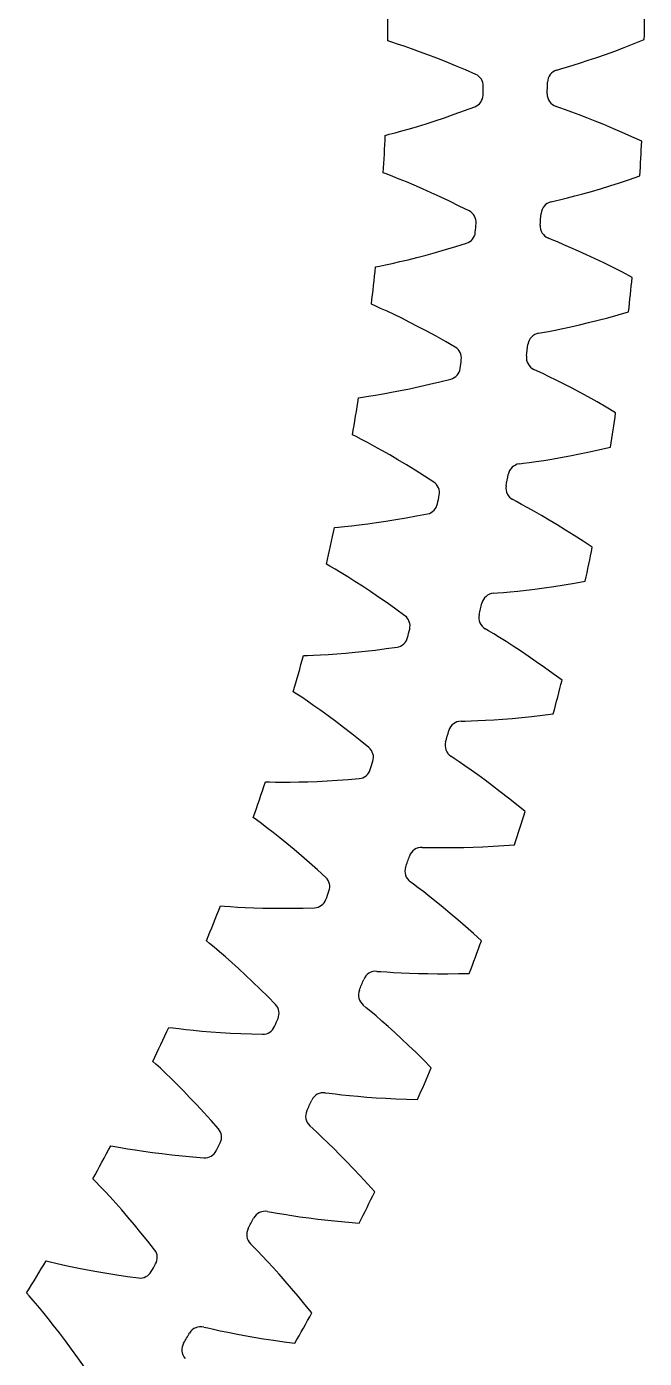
# Model space of a CAD drawing. Header units: millimetres. Extents: x -62 to 62, y -62 to 62.
# Drawn here: x 48.05 to 62.5, y -31.26 to -0.1 of the extents above; entities that cross this region are included whole.
import ezdxf

# ---------------------------------------------------------------- set-up
doc = ezdxf.new("R2010")
doc.units = ezdxf.units.MM

msp = doc.modelspace()

# ---------------------------------------------------------------- linework, layer by layer
at = {"layer": 'thin_ring_external'}
for p, q in [((61.806405, -0.673795), (62.029863, -0.590428)), ((62.029863, -0.590428), (62.260808, -0.50142)), ((62.260808, -0.50142), (62.498676, -0.406764)), ((61.003745, -0.95018), (61.188548, -0.889822)), ((61.188548, -0.889822), (61.384804, -0.823549)), ((61.384804, -0.823549), (61.591109, -0.751514)), ((61.591109, -0.751514), (61.806405, -0.673795)), ((60.454431, -1.118985), (60.54507, -1.091153)), ((60.54507, -1.091153), (60.677562, -1.051751)), ((60.677562, -1.051751), (60.832383, -1.004342)), ((60.832383, -1.004342), (61.003745, -0.95018)), ((60.521807, -2.001737), (60.432707, -1.969314)), ((60.652114, -2.047853), (60.521807, -2.001737)), ((60.804312, -2.103106), (60.652114, -2.047853)), ((60.972686, -2.165947), (60.804312, -2.103106)), ((61.154166, -2.235663), (60.972686, -2.165947)), ((61.346782, -2.31187), (61.154166, -2.235663)), ((61.549139, -2.394345), (61.346782, -2.31187)), ((61.760187, -2.482955), (61.549139, -2.394345)), ((61.979097, -2.577624), (61.760187, -2.482955)), ((62.205195, -2.678307), (61.979097, -2.577624)), ((62.43792, -2.784986), (62.205195, -2.678307)), ((61.918801, -3.756939), (62.153989, -3.67984)), ((62.153989, -3.67984), (62.396381, -3.597453)), ((60.875652, -4.063828), (61.063296, -4.012984)), ((61.063296, -4.012984), (61.26268, -3.956819)), ((61.26268, -3.956819), (61.472394, -3.895412)), ((61.472394, -3.895412), (61.691378, -3.828788)), ((61.691378, -3.828788), (61.918801, -3.756939)), ((60.318435, -4.204364), (60.410377, -4.181197)), ((60.410377, -4.181197), (60.544708, -4.148611)), ((60.544708, -4.148611), (60.701748, -4.109169)), ((60.701748, -4.109169), (60.875652, -4.063828)), ((60.34065, -5.089406), (60.253322, -5.052475)), ((60.468433, -5.142115), (60.34065, -5.089406)), ((60.617611, -5.205067), (60.468433, -5.142115)), ((60.782556, -5.276423), (60.617611, -5.205067)), ((60.960239, -5.355315), (60.782556, -5.276423)), ((61.148713, -5.441257), (60.960239, -5.355315)), ((61.346595, -5.533957), (61.148713, -5.441257)), ((61.552843, -5.633228), (61.346595, -5.533957)), ((61.766633, -5.738951), (61.552843, -5.633228)), ((61.987296, -5.851048), (61.766633, -5.738951)), ((62.21427, -5.969471), (61.987296, -5.851048)), ((61.6462, -6.913649), (61.885018, -6.84866)), ((61.885018, -6.84866), (62.1313, -6.778756)), ((60.412749, -7.203276), (60.588742, -7.166874)), ((60.588742, -7.166874), (60.778737, -7.125678)), ((60.778737, -7.125678), (60.980729, -7.079767)), ((60.980729, -7.079767), (61.193304, -7.029148)), ((61.193304, -7.029148), (61.415405, -6.973792)), ((61.415405, -6.973792), (61.6462, -6.913649)), ((60.025076, -7.278775), (60.118081, -7.260333)), ((60.118081, -7.260333), (60.253901, -7.234649)), ((60.253901, -7.234649), (60.412749, -7.203276)), ((60.002071, -8.163796), (59.916743, -8.122455)), ((60.126996, -8.222961), (60.002071, -8.163796)), ((60.272765, -8.293448), (60.126996, -8.222961)), ((60.433851, -8.373134), (60.272765, -8.293448)), ((60.607275, -8.460995), (60.433851, -8.373134)), ((60.791114, -8.556449), (60.607275, -8.460995)), ((60.984005, -8.659132), (60.791114, -8.556449)), ((61.184915, -8.768805), (60.984005, -8.659132)), ((61.393028, -8.885306), (61.184915, -8.768805)), ((61.607679, -9.008524), (61.393028, -8.885306)), ((61.828311, -9.138381), (61.607679, -9.008524)), ((61.454596, -9.999612), (61.704126, -9.942375)), ((59.805897, -10.301811), (59.966141, -10.278591)), ((59.966141, -10.278591), (60.143762, -10.251222)), ((60.143762, -10.251222), (60.335613, -10.219781)), ((60.335613, -10.219781), (60.539686, -10.184244)), ((60.539686, -10.184244), (60.754569, -10.144545)), ((60.754569, -10.144545), (60.979206, -10.100602)), ((60.979206, -10.100602), (61.212771, -10.052323)), ((61.212771, -10.052323), (61.454596, -9.999612)), ((59.575118, -10.334196), (59.668943, -10.320527)), ((59.668943, -10.320527), (59.805897, -10.301811)), ((59.506953, -11.216888), (59.423847, -11.171244)), ((59.628694, -11.282355), (59.506953, -11.216888)), ((59.770674, -11.360193), (59.628694, -11.282355)), ((59.927481, -11.448), (59.770674, -11.360193)), ((60.096192, -11.544601), (59.927481, -11.448)), ((60.274918, -11.649318), (60.096192, -11.544601)), ((60.462314, -11.761716), (60.274918, -11.649318)), ((60.657362, -11.881505), (60.462314, -11.761716)), ((60.859255, -12.00848), (60.657362, -11.881505)), ((61.067335, -12.142497), (60.859255, -12.00848)), ((61.281048, -12.283451), (61.067335, -12.142497)), ((60.863846, -13.124476), (61.115973, -13.080055)), ((58.969736, -13.362657), (59.064136, -13.353796)), ((59.064136, -13.353796), (59.201867, -13.342098)), ((59.201867, -13.342098), (59.363087, -13.32709)), ((59.363087, -13.32709), (59.541875, -13.308826)), ((59.541875, -13.308826), (59.735081, -13.287222)), ((59.735081, -13.287222), (59.940702, -13.262151)), ((59.940702, -13.262151), (60.157331, -13.233477)), ((60.157331, -13.233477), (60.383919, -13.201061)), ((60.383919, -13.201061), (60.619645, -13.16477)), ((60.619645, -13.16477), (60.863846, -13.124476)), ((58.856589, -14.240717), (58.775922, -14.190889)), ((58.974828, -14.312314), (58.856589, -14.240717)), ((59.112648, -14.397301), (58.974828, -14.312314)), ((59.264768, -14.492999), (59.112648, -14.397301)), ((59.428326, -14.598089), (59.264768, -14.492999)), ((59.601472, -14.711795), (59.428326, -14.598089)), ((59.782885, -14.833615), (59.601472, -14.711795)), ((59.971561, -14.963207), (59.782885, -14.833615)), ((60.166708, -15.100325), (59.971561, -14.963207)), ((60.367673, -15.244792), (60.166708, -15.100325)), ((60.57391, -15.396475), (60.367673, -15.244792)), ((60.114309, -16.2151), (60.368375, -16.183611)), ((58.210508, -16.356256), (58.305238, -16.352227)), ((58.305238, -16.352227), (58.443387, -16.347576)), ((58.443387, -16.347576), (58.605163, -16.34082)), ((58.605163, -16.34082), (58.784649, -16.331709)), ((58.784649, -16.331709), (58.978706, -16.319999)), ((58.978706, -16.319999), (59.185339, -16.305459)), ((59.185339, -16.305459), (59.40315, -16.287883)), ((59.40315, -16.287883), (59.631098, -16.26708)), ((59.631098, -16.26708), (59.868369, -16.242873)), ((59.868369, -16.242873), (60.114309, -16.2151)), ((58.052674, -17.227393), (57.974657, -17.173511)), ((58.167103, -17.304935), (58.052674, -17.227393)), ((58.300405, -17.396847), (58.167103, -17.304935)), ((58.447439, -17.500188), (58.300405, -17.396847)), ((58.605418, -17.613493), (58.447439, -17.500188)), ((58.772532, -17.735891), (58.605418, -17.613493)), ((58.947488, -17.866815), (58.772532, -17.735891)), ((59.129302, -18.005872), (58.947488, -17.866815)), ((59.317192, -18.152776), (59.129302, -18.005872)), ((59.510519, -18.307316), (59.317192, -18.152776)), ((59.708742, -18.469331), (59.510519, -18.307316)), ((57.299415, -19.307183), (57.394228, -19.307996)), ((57.394228, -19.307996), (57.532433, -19.310406)), ((57.532433, -19.310406), (57.694343, -19.311919)), ((57.694343, -19.311919), (57.874061, -19.311985)), ((57.874061, -19.311985), (58.068463, -19.310198)), ((58.068463, -19.310198), (58.275569, -19.306229)), ((58.275569, -19.306229), (58.493993, -19.299797)), ((58.493993, -19.299797), (58.722706, -19.29066)), ((58.722706, -19.29066), (58.960904, -19.278599)), ((58.960904, -19.278599), (59.207941, -19.263421)), ((59.207941, -19.263421), (59.463283, -19.244945)), ((57.097307, -20.169125), (57.022143, -20.11133)), ((57.207628, -20.252408), (57.097307, -20.169125)), ((57.336062, -20.351007), (57.207628, -20.252408)), ((57.477628, -20.461721), (57.336062, -20.351007)), ((57.629615, -20.582944), (57.477628, -20.461721)), ((57.790262, -20.713716), (57.629615, -20.582944)), ((57.958304, -20.853403), (57.790262, -20.713716)), ((58.13278, -21.001561), (57.958304, -20.853403)), ((58.312925, -21.157868), (58.13278, -21.001561)), ((58.498108, -21.322077), (58.312925, -21.157868)), ((58.6878, -21.494002), (58.498108, -21.322077)), ((56.238835, -22.20774), (56.333482, -22.213393)), ((56.333482, -22.213393), (56.471385, -22.222857)), ((56.471385, -22.222857), (56.633006, -22.232635)), ((56.633006, -22.232635), (56.812486, -22.241877)), ((56.812486, -22.241877), (57.006726, -22.250019)), ((57.006726, -22.250019), (57.213764, -22.25663)), ((57.213764, -22.25663), (57.432232, -22.26136)), ((57.432232, -22.26136), (57.661113, -22.263912)), ((57.661113, -22.263912), (57.899616, -22.26403)), ((57.899616, -22.26403), (58.147106, -22.261485)), ((58.147106, -22.261485), (58.403059, -22.256072)), ((55.992979, -23.058238), (55.920864, -22.99668)), ((56.098903, -23.147045), (55.992979, -23.058238)), ((56.222136, -23.252074), (56.098903, -23.147045)), ((56.357864, -23.369872), (56.222136, -23.252074)), ((56.503463, -23.498697), (56.357864, -23.369872)), ((56.657223, -23.637501), (56.503463, -23.498697)), ((56.817914, -23.785586), (56.657223, -23.637501)), ((56.984597, -23.94246), (56.817914, -23.785586)), ((57.156526, -24.107761), (56.984597, -23.94246)), ((57.333083, -24.281212), (57.156526, -24.107761)), ((57.513748, -24.462599), (57.333083, -24.281212)), ((55.031535, -25.05036), (55.12577, -25.060838)), ((55.12577, -25.060838), (55.263009, -25.077331)), ((55.263009, -25.077331), (55.42392, -25.095348)), ((55.42392, -25.095348), (55.602694, -25.113743)), ((55.602694, -25.113743), (55.796265, -25.131792)), ((55.796265, -25.131792), (56.002695, -25.148966)), ((56.002695, -25.148966), (56.220637, -25.164845)), ((56.220637, -25.164845), (56.449089, -25.179081)), ((56.449089, -25.179081), (56.687275, -25.191377)), ((56.687275, -25.191377), (56.934571, -25.201472)), ((56.934571, -25.201472), (57.190467, -25.209135)), ((54.742572, -25.887195), (54.673694, -25.822035)), ((54.843824, -25.981295), (54.742572, -25.887195)), ((54.961532, -26.092479), (54.843824, -25.981295)), ((55.091069, -26.217053), (54.961532, -26.092479)), ((55.2299, -26.353145), (55.091069, -26.217053)), ((55.376372, -26.499619), (55.2299, -26.353145)), ((55.529292, -26.655716), (55.376372, -26.499619)), ((55.687748, -26.820896), (55.529292, -26.655716)), ((55.851012, -26.99476), (55.687748, -26.820896)), ((56.018482, -27.177), (55.851012, -26.99476)), ((56.18965, -27.367375), (56.018482, -27.177)), ((53.680663, -27.827626), (53.77424, -27.842902)), ((53.77424, -27.842902), (53.910458, -27.866381)), ((53.910458, -27.866381), (54.07024, -27.892591)), ((54.07024, -27.892591), (54.247841, -27.92009)), ((54.247841, -27.92009), (54.440238, -27.948)), ((54.440238, -27.948), (54.645522, -27.975692)), ((54.645522, -27.975692), (54.862368, -28.002678)), ((54.862368, -28.002678), (55.089795, -28.02856)), ((55.089795, -28.02856), (55.327043, -28.053002)), ((55.327043, -28.053002), (55.573501, -28.075711)), ((55.573501, -28.075711), (55.828672, -28.09643)), ((53.349348, -28.648615), (53.283887, -28.580023)), ((53.445663, -28.747762), (53.349348, -28.648615)), ((53.557541, -28.864811), (53.445663, -28.747762)), ((53.680547, -28.995837), (53.557541, -28.864811)), ((53.812249, -29.13884), (53.680547, -28.995837)), ((53.95105, -29.292602), (53.812249, -29.13884)), ((54.0958, -29.456303), (53.95105, -29.292602)), ((54.245616, -29.629359), (54.0958, -29.456303)), ((54.399789, -29.811333), (54.245616, -29.629359)), ((54.557735, -30.001886), (54.399789, -29.811333)), ((54.71896, -30.200753), (54.557735, -30.001886)), ((52.189745, -30.532293), (52.282419, -30.552327)), ((52.282419, -30.552327), (52.417261, -30.582731)), ((52.417261, -30.582731), (52.575496, -30.617066)), ((52.575496, -30.617066), (52.751462, -30.653597)), ((52.751462, -30.653597), (52.942182, -30.691294)), ((52.942182, -30.691294), (53.145785, -30.729432)), ((53.145785, -30.729432), (53.36097, -30.767455)), ((53.36097, -30.767455), (53.586779, -30.804916)), ((53.586779, -30.804916), (53.822469, -30.84144)), ((53.822469, -30.84144), (54.067446, -30.876704)), ((54.067446, -30.876704), (54.321226, -30.910425))]:
    msp.add_line(p, q, dxfattribs=at)
for centre, radius, start, end in [((0, 0), 62.5, 359.627104, 0.372896), ((60.533619, -1.408345), 0.3, 105.305266, 178.667226), ((0, 0), 60.25, 358.405945, 358.667226), ((60.526568, -1.684375), 0.3, 178.405945, 251.767905), ((0, 0), 62.5, 356.700274, 357.446067), ((60.382746, -4.49739), 0.3, 102.378436, 175.740397), ((0, 0), 60.25, 355.479116, 355.740397), ((60.361609, -4.7727), 0.3, 175.479116, 248.841076), ((0, 0), 62.5, 353.773445, 354.519238), ((60.07434, -7.574702), 0.3, 99.451607, 172.813567), ((0, 0), 60.25, 352.552286, 352.813567), ((60.039174, -7.848574), 0.3, 172.552286, 245.914247), ((0, 0), 62.5, 350.846616, 351.592408), ((0, 0), 60.25, 349.625457, 349.886738), ((59.609208, -10.632253), 0.3, 96.524778, 169.886738), ((59.560103, -10.903972), 0.3, 169.625457, 242.987417), ((0, 0), 62.5, 347.919787, 348.665579), ((58.988562, -13.662065), 0.3, 93.597949, 166.959909), ((0, 0), 60.25, 346.698628, 346.959909), ((58.925647, -13.930923), 0.3, 166.698628, 240.060588), ((0, 0), 62.5, 344.992957, 345.73875), ((58.214022, -16.656235), 0.3, 90.671119, 164.033079), ((0, 0), 60.25, 343.771799, 344.033079), ((58.137461, -16.921529), 0.3, 163.771799, 237.133759), ((0, 0), 62.5, 342.066128, 342.811921), ((57.287608, -19.60695), 0.3, 87.74429, 161.10625), ((0, 0), 60.25, 340.844969, 341.10625), ((57.1976, -19.867989), 0.3, 160.844969, 234.206929), ((0, 0), 62.5, 339.139299, 339.885091), ((0, 0), 60.25, 337.91814, 338.179421), ((56.211737, -22.506514), 0.3, 84.817461, 158.179421), ((56.108518, -22.762616), 0.3, 157.91814, 231.2801), ((0, 0), 62.5, 336.21247, 336.958262), ((0, 0), 60.25, 334.991311, 335.252592), ((54.989216, -25.34736), 0.3, 81.890632, 155.252592), ((54.873055, -25.597858), 0.3, 154.991311, 228.353271), ((0, 0), 62.5, 333.28564, 334.031433), ((0, 0), 60.25, 332.064482, 332.325762), ((53.623234, -28.122078), 0.3, 78.963802, 152.325762), ((53.494434, -28.366318), 0.3, 152.064482, 225.426442), ((0, 0), 62.5, 330.358811, 331.104604), ((52.117356, -30.823428), 0.3, 76.036973, 149.398933), ((0, 0), 60.25, 329.137652, 329.398933), ((51.976253, -31.060773), 0.3, 149.137652, 222.499612)]:
    msp.add_arc(centre, radius, start, end, dxfattribs=at)
at = {"layer": 'thin_ring_internal'}
for p, q in [((56.589609, -0.468158), (56.498293, -0.439179)), ((56.723104, -0.511553), (56.589609, -0.468158)), ((56.879057, -0.563772), (56.723104, -0.511553)), ((57.05162, -0.623432), (56.879057, -0.563772)), ((57.237659, -0.689917), (57.05162, -0.623432)), ((57.435159, -0.762912), (57.237659, -0.689917)), ((57.642697, -0.842244), (57.435159, -0.762912)), ((57.859197, -0.927824), (57.642697, -0.842244)), ((58.083814, -1.019605), (57.859197, -0.927824)), ((58.31586, -1.117575), (58.083814, -1.019605)), ((58.554778, -1.220807), (58.31586, -1.117575)), ((57.823527, -2.233206), (58.052821, -2.153828)), ((58.052821, -2.153828), (58.289871, -2.068676)), ((58.289871, -2.068676), (58.53407, -1.978645)), ((57.000533, -2.493043), (57.189925, -2.436816)), ((57.189925, -2.436816), (57.391117, -2.374716)), ((57.391117, -2.374716), (57.602677, -2.306835)), ((57.602677, -2.306835), (57.823527, -2.233206)), ((56.43797, -2.646804), (56.530732, -2.622855)), ((56.530732, -2.622855), (56.666398, -2.586815)), ((56.666398, -2.586815), (56.824969, -2.543189)), ((56.824969, -2.543189), (57.000533, -2.493043)), ((56.4796, -3.557773), (56.390003, -3.523851)), ((56.610527, -3.608394), (56.4796, -3.557773)), ((56.763395, -3.669052), (56.610527, -3.608394)), ((56.932443, -3.738046), (56.763395, -3.669052)), ((57.114573, -3.814591), (56.932443, -3.738046)), ((57.307793, -3.898262), (57.114573, -3.814591)), ((57.510688, -3.98881), (57.307793, -3.898262)), ((57.722192, -4.086084), (57.510688, -3.98881)), ((57.941461, -4.189995), (57.722192, -4.086084)), ((58.167811, -4.300491), (57.941461, -4.189995)), ((58.400736, -4.416616), (58.167811, -4.300491)), ((57.848576, -5.320833), (58.089922, -5.248753)), ((58.089922, -5.248753), (58.338674, -5.172192)), ((56.601293, -5.642561), (56.779334, -5.602077)), ((56.779334, -5.602077), (56.971514, -5.556277)), ((56.971514, -5.556277), (57.175797, -5.505256)), ((57.175797, -5.505256), (57.390748, -5.44903)), ((57.390748, -5.44903), (57.615289, -5.387571)), ((57.615289, -5.387571), (57.848576, -5.320833)), ((56.209213, -5.724887), (56.303145, -5.70604)), ((56.303145, -5.70604), (56.440576, -5.677462)), ((56.440576, -5.677462), (56.601293, -5.642561)), ((56.201034, -6.636771), (56.113424, -6.598007)), ((56.329001, -6.694466), (56.201034, -6.636771)), ((56.478328, -6.763381), (56.329001, -6.694466)), ((56.643357, -6.841504), (56.478328, -6.763381)), ((56.821035, -6.927881), (56.643357, -6.841504)), ((57.009397, -7.021979), (56.821035, -6.927881)), ((57.207045, -7.123471), (57.009397, -7.021979)), ((57.412921, -7.232151), (57.207045, -7.123471)), ((57.626189, -7.347881), (57.412921, -7.232151)), ((57.846167, -7.470572), (57.626189, -7.347881)), ((58.072402, -7.599244), (57.846167, -7.470572)), ((57.471688, -8.471958), (57.71661, -8.413166)), ((57.71661, -8.413166), (57.969171, -8.350304)), ((56.208697, -8.725094), (56.388683, -8.694392)), ((56.388683, -8.694392), (56.583077, -8.659155)), ((56.583077, -8.659155), (56.789841, -8.619367)), ((56.789841, -8.619367), (57.007542, -8.574962)), ((57.007542, -8.574962), (57.235105, -8.525858)), ((57.235105, -8.525858), (57.471688, -8.471958)), ((55.812707, -8.785886), (55.907527, -8.772196)), ((55.907527, -8.772196), (56.046314, -8.751166)), ((56.046314, -8.751166), (56.208697, -8.725094)), ((55.754742, -9.695962), (55.669379, -9.652471)), ((55.879368, -9.760559), (55.754742, -9.695962)), ((56.024709, -9.837526), (55.879368, -9.760559)), ((56.185225, -9.924544), (56.024709, -9.837526)), ((56.357921, -10.020495), (56.185225, -9.924544)), ((56.540863, -10.124739), (56.357921, -10.020495)), ((56.732674, -10.236874), (56.540863, -10.124739)), ((56.932307, -10.356634), (56.732674, -10.236874)), ((57.138937, -10.483837), (56.932307, -10.356634)), ((57.351887, -10.618358), (57.138937, -10.483837)), ((57.570758, -10.759192), (57.351887, -10.618358)), ((57.171049, -11.552471), (57.426667, -11.503494)), ((55.249633, -11.820664), (55.345059, -11.812172)), ((55.345059, -11.812172), (55.484788, -11.798752)), ((55.484788, -11.798752), (55.648352, -11.781587)), ((55.648352, -11.781587), (55.829746, -11.76076)), ((55.829746, -11.76076), (56.025774, -11.736192)), ((56.025774, -11.736192), (56.234403, -11.707754)), ((56.234403, -11.707754), (56.454204, -11.675304)), ((56.454204, -11.675304), (56.684109, -11.6387)), ((56.684109, -11.6387), (56.923282, -11.5978)), ((56.923282, -11.5978), (57.171049, -11.552471)), ((55.142057, -12.726217), (55.059196, -12.678129)), ((55.262968, -12.797523), (55.142057, -12.726217)), ((55.403889, -12.882312), (55.262968, -12.797523)), ((55.559414, -12.977966), (55.403889, -12.882312)), ((55.726613, -13.083205), (55.559414, -12.977966)), ((55.903589, -13.197283), (55.726613, -13.083205)), ((56.08899, -13.319725), (55.903589, -13.197283)), ((56.281786, -13.450208), (56.08899, -13.319725)), ((56.481161, -13.588506), (56.281786, -13.450208)), ((56.686446, -13.734455), (56.481161, -13.588506)), ((56.8973, -13.887031), (56.686446, -13.734455)), ((56.454867, -14.657298), (56.712778, -14.622354)), ((54.521672, -14.820164), (54.61742, -14.816896)), ((54.61742, -14.816896), (54.757673, -14.811127)), ((54.757673, -14.811127), (54.921931, -14.80292)), ((54.921931, -14.80292), (55.104191, -14.79203)), ((55.104191, -14.79203), (55.301269, -14.778203)), ((55.301269, -14.778203), (55.511139, -14.7612)), ((55.511139, -14.7612), (55.732384, -14.740802)), ((55.732384, -14.740802), (55.963944, -14.716807)), ((55.963944, -14.716807), (56.204995, -14.68903)), ((56.204995, -14.68903), (56.454867, -14.657298)), ((54.364805, -15.718491), (54.284694, -15.66595)), ((54.481642, -15.796294), (54.364805, -15.718491)), ((54.617723, -15.888652), (54.481642, -15.796294)), ((54.767791, -15.992656), (54.617723, -15.888652)), ((54.928994, -16.106869), (54.767791, -15.992656)), ((55.099477, -16.230441), (54.928994, -16.106869)), ((55.277914, -16.362825), (55.099477, -16.230441)), ((55.463297, -16.503642), (55.277914, -16.362825)), ((55.654822, -16.652621), (55.463297, -16.503642)), ((55.851831, -16.809563), (55.654822, -16.652621)), ((56.054038, -16.973426), (55.851831, -16.809563)), ((54.844237, -17.762307), (55.076762, -17.750994)), ((55.076762, -17.750994), (55.318969, -17.736421)), ((55.318969, -17.736421), (55.570202, -17.718383)), ((55.570202, -17.718383), (55.829636, -17.697575)), ((53.630998, -17.775435), (53.726781, -17.777401)), ((53.726781, -17.777401), (53.86714, -17.7793)), ((53.86714, -17.7793), (54.031601, -17.780074)), ((54.031601, -17.780074), (54.214184, -17.779154)), ((54.214184, -17.779154), (54.411722, -17.776109)), ((54.411722, -17.776109), (54.622208, -17.770593)), ((54.622208, -17.770593), (54.844237, -17.762307)), ((53.425308, -18.663855), (53.348185, -18.607018)), ((53.537722, -18.747922), (53.425308, -18.663855)), ((53.668556, -18.847574), (53.537722, -18.747922)), ((53.812721, -18.959618), (53.668556, -18.847574)), ((53.967446, -19.082463), (53.812721, -18.959618)), ((54.130926, -19.215161), (53.967446, -19.082463)), ((54.301868, -19.357092), (54.130926, -19.215161)), ((54.479284, -19.507822), (54.301868, -19.357092)), ((54.662388, -19.667038), (54.479284, -19.507822)), ((54.850532, -19.834505), (54.662388, -19.667038)), ((55.043489, -20.009166), (54.850532, -19.834505)), ((52.580267, -20.677657), (52.6758, -20.684851)), ((52.6758, -20.684851), (52.815846, -20.694412)), ((52.815846, -20.694412), (52.980019, -20.704166)), ((52.980019, -20.704166), (53.16238, -20.713218)), ((53.16238, -20.713218), (53.35979, -20.720966)), ((53.35979, -20.720966), (53.570263, -20.726952)), ((53.570263, -20.726952), (53.792412, -20.730803)), ((53.792412, -20.730803), (54.025209, -20.732204)), ((54.025209, -20.732204), (54.267851, -20.730881)), ((54.267851, -20.730881), (54.519694, -20.726588)), ((54.519694, -20.726588), (54.779877, -20.719979)), ((52.326368, -21.553519), (52.252465, -21.492555)), ((52.434024, -21.643599), (52.326368, -21.553519)), ((52.55922, -21.750247), (52.434024, -21.643599)), ((52.697052, -21.869997), (52.55922, -21.750247)), ((52.844837, -22.001108), (52.697052, -21.869997)), ((53.000827, -22.142536), (52.844837, -22.001108)), ((53.163763, -22.29359), (53.000827, -22.142536)), ((53.332683, -22.453784), (53.163763, -22.29359)), ((53.506819, -22.622761), (53.332683, -22.453784)), ((53.685538, -22.800252), (53.506819, -22.622761)), ((53.868669, -22.98519), (53.685538, -22.800252)), ((51.372616, -23.518169), (51.467614, -23.530569)), ((51.467614, -23.530569), (51.606929, -23.547763)), ((51.606929, -23.547763), (51.770324, -23.566469)), ((51.770324, -23.566469), (51.951919, -23.585465)), ((51.951919, -23.585465), (52.148611, -23.603982)), ((52.148611, -23.603982), (52.358443, -23.621453)), ((52.358443, -23.621453), (52.580051, -23.63743)), ((52.580051, -23.63743), (52.812423, -23.651542)), ((52.812423, -23.651542), (53.054775, -23.663471)), ((53.054775, -23.663471), (53.306477, -23.672938)), ((53.306477, -23.672938), (53.566632, -23.680547)), ((51.071266, -24.378859), (51.000802, -24.31395)), ((51.173842, -24.474684), (51.071266, -24.378859)), ((51.293028, -24.58801), (51.173842, -24.474684)), ((51.424114, -24.715107), (51.293028, -24.58801)), ((51.564519, -24.854093), (51.424114, -24.715107)), ((51.712553, -25.003829), (51.564519, -24.854093)), ((51.866997, -25.163555), (51.712553, -25.003829)), ((52.026917, -25.332734), (51.866997, -25.163555)), ((52.191565, -25.510969), (52.026917, -25.332734)), ((52.360324, -25.697955), (52.191565, -25.510969)), ((52.533083, -25.892617), (52.360324, -25.697955)), ((50.01165, -26.288494), (50.105828, -26.306063)), ((50.105828, -26.306063), (50.243996, -26.330839)), ((50.243996, -26.330839), (50.406126, -26.35844)), ((50.406126, -26.35844), (50.586413, -26.387325)), ((50.586413, -26.387325), (50.7818, -26.416555)), ((50.7818, -26.416555), (50.990365, -26.445459)), ((50.990365, -26.445459), (51.210769, -26.473514)), ((51.210769, -26.473514), (51.442024, -26.500294)), ((51.442024, -26.500294), (51.683363, -26.52544)), ((51.683363, -26.52544), (51.934172, -26.548638)), ((51.934172, -26.548638), (52.193524, -26.570443)), ((49.663747, -27.131443), (49.596933, -27.062783)), ((49.760937, -27.232726), (49.663747, -27.131443)), ((49.873757, -27.352391), (49.760937, -27.232726)), ((49.997707, -27.486458), (49.873757, -27.352391)), ((50.130312, -27.632904), (49.997707, -27.486458)), ((50.269948, -27.7905), (50.130312, -27.632904)), ((50.415439, -27.958422), (50.269948, -27.7905)), ((50.565882, -28.136082), (50.415439, -27.958422)), ((50.720551, -28.323042), (50.565882, -28.136082)), ((50.878847, -28.518965), (50.720551, -28.323042)), ((51.040718, -28.722771), (50.878847, -28.518965)), ((48.501428, -28.980363), (48.594507, -29.003049)), ((48.594507, -29.003049), (48.731116, -29.035334)), ((48.731116, -29.035334), (48.891497, -29.071747)), ((48.891497, -29.071747), (49.069937, -29.110434)), ((49.069937, -29.110434), (49.263436, -29.15029)), ((49.263436, -29.15029), (49.470111, -29.190541)), ((49.470111, -29.190541), (49.688655, -29.23059)), ((49.688655, -29.23059), (49.918103, -29.269959)), ((49.918103, -29.269959), (50.157708, -29.308247)), ((50.157708, -29.308247), (50.406876, -29.345107)), ((50.406876, -29.345107), (50.66465, -29.381042)), ((48.108012, -29.803056), (48.045048, -29.730849)), ((48.199526, -29.909495), (48.108012, -29.803056)), ((48.305642, -30.035143), (48.199526, -29.909495)), ((48.422086, -30.175778), (48.305642, -30.035143)), ((48.546497, -30.329247), (48.422086, -30.175778)), ((48.677318, -30.494233), (48.546497, -30.329247)), ((48.813422, -30.66985), (48.677318, -30.494233)), ((48.953938, -30.85546), (48.813422, -30.66985)), ((49.098167, -31.050588), (48.953938, -30.85546)), ((49.245528, -31.254863), (49.098167, -31.050588)), ((49.396027, -31.467204), (49.245528, -31.254863))]:
    msp.add_line(p, q, dxfattribs=at)
for centre, radius, start, end in [((0, 0), 56.5, 359.554631, 0.445369), ((58.430902, -1.494037), 0.3, 358.535306, 65.611653), ((0, 0), 58.75, 358.334259, 358.535306), ((58.4253, -1.699058), 0.3, 291.257913, 358.334259), ((0, 0), 56.5, 356.424196, 357.314934), ((58.262124, -4.682674), 0.3, 355.404871, 62.481218), ((58.245334, -4.887082), 0.3, 288.127478, 355.203824), ((0, 0), 58.75, 355.203824, 355.404871), ((0, 0), 56.5, 353.293761, 354.1845), ((57.919468, -7.857335), 0.3, 352.274437, 59.350783), ((0, 0), 58.75, 352.073389, 352.274437), ((57.891541, -8.060522), 0.3, 284.997043, 352.073389), ((0, 0), 56.5, 350.163326, 351.054065), ((57.403958, -11.008547), 0.3, 349.144002, 56.220348), ((0, 0), 58.75, 348.942955, 349.144002), ((57.364976, -11.209906), 0.3, 281.866608, 348.942955), ((0, 0), 56.5, 347.032892, 347.92363), ((56.717132, -14.126905), 0.3, 346.013567, 53.089913), ((0, 0), 58.75, 345.81252, 346.013567), ((56.667212, -14.325834), 0.3, 278.736174, 345.81252), ((0, 0), 56.5, 343.902457, 344.793195), ((55.86104, -17.203103), 0.3, 342.883132, 49.959479), ((0, 0), 58.75, 342.682085, 342.883132), ((55.800331, -17.39901), 0.3, 275.605739, 342.682085), ((0, 0), 56.5, 340.772022, 341.662761), ((54.838236, -20.22796), 0.3, 339.752697, 46.829044), ((54.76692, -20.420259), 0.3, 272.475304, 339.55165), ((0, 0), 58.75, 339.55165, 339.752697), ((0, 0), 56.5, 337.641587, 338.532326), ((53.651774, -23.192449), 0.3, 336.622263, 43.698609), ((0, 0), 58.75, 336.421216, 336.622263), ((0, 0), 56.5, 334.511152, 335.401891), ((53.570063, -23.380567), 0.3, 269.344869, 336.421216), ((52.305193, -26.087723), 0.3, 333.491828, 40.568174), ((0, 0), 56.5, 331.380718, 332.271456), ((52.213331, -26.271097), 0.3, 266.214434, 333.290781), ((0, 0), 58.75, 333.290781, 333.491828), ((50.802513, -28.90514), 0.3, 330.361393, 37.437739), ((0, 0), 56.5, 328.250283, 329.141021), ((50.700775, -29.083225), 0.3, 263.084, 330.160346), ((0, 0), 58.75, 330.160346, 330.361393)]:
    msp.add_arc(centre, radius, start, end, dxfattribs=at)

doc.saveas('drawing.dxf')
